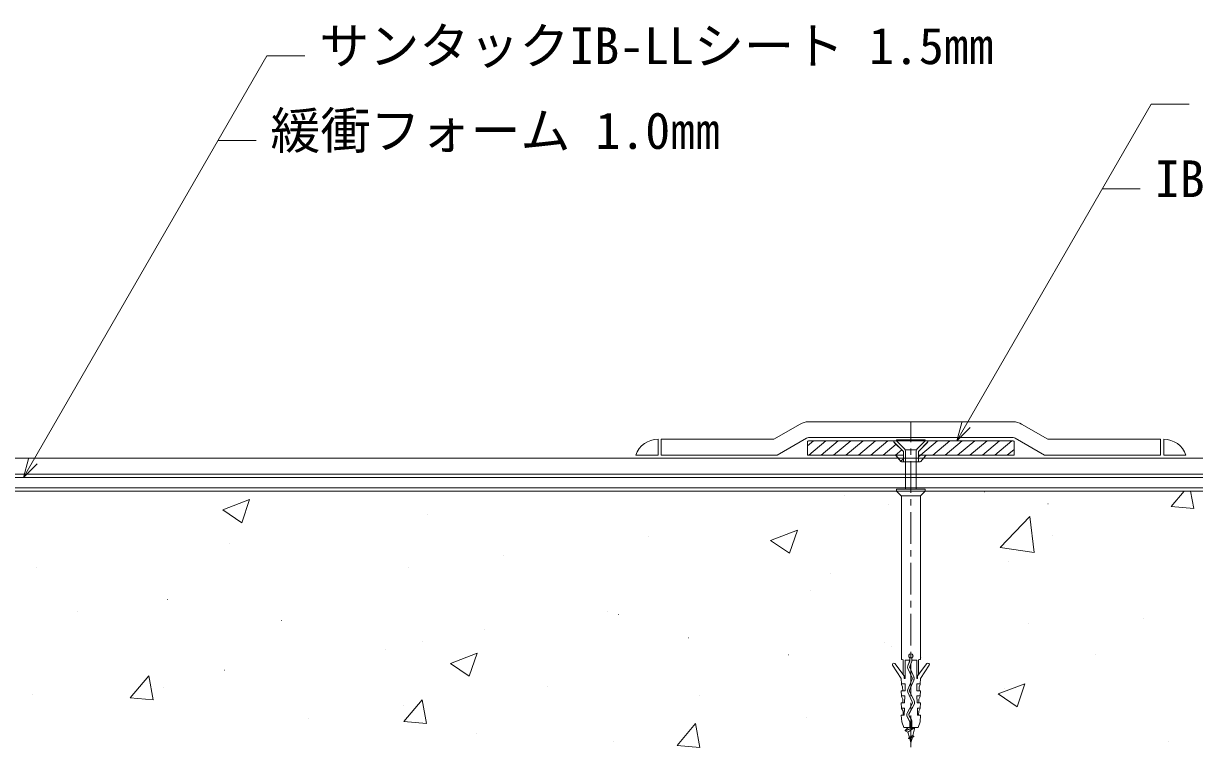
# Model space of a CAD drawing. Units: millimetres, scale not verified. Extents: x -840 to 840, y -594 to 594.
# Drawn here: x -31.9 to 336.8, y -365.4 to -137.5 of the extents above; entities that cross this region are included whole.
import ezdxf
from ezdxf.enums import TextEntityAlignment as Align

# ---------------------------------------------------------------- set-up
doc = ezdxf.new("R2010")
doc.units = ezdxf.units.MM
doc.header["$LTSCALE"] = 2
doc.linetypes.add('CHAIN1', pattern=[8, 5, -1, 1, -1])
doc.linetypes.add('DASHED2', pattern=[3, 2, -1])
for name, color, linetype, lineweight in [('0-2_文字', 5, 'Continuous', 5), ('0-6_躯体', 134, 'Continuous', 5), ('0-7_緩衝フォーム', 7, 'Continuous', 5), ('0-8_部材(積層鋼板)', 4, 'Continuous', 5), ('0-9_IBｼｰﾄ', 7, 'Continuous', 5), ('0-A_IBリキッド', 7, 'Continuous', 5), ('0-B_部材(ﾋﾞｽ類)', 7, 'Continuous', 5), ('0-C_中心線', 2, 'CHAIN1', 5), ('0-D_寸法線', 7, 'Continuous', 5)]:
    doc.layers.add(name, color=color, linetype=linetype, lineweight=lineweight)
doc.styles.add('ＭＳ ゴシック', font='')
doc.styles.get('ＭＳ ゴシック').set_extended_font_data('MS Gothic')

msp = doc.modelspace()

# ---------------------------------------------------------------- linework, layer by layer
at = {"layer": '0-6_躯体', "color": 7}
msp.add_line((-592.559, -284.684), (487.441, -284.684), dxfattribs=at)
at = {"layer": '0-6_躯体'}
for p, q in [((30.848, -290.578), (39.251, -287.353)), ((36.817, -294.604), (39.251, -287.353)), ((226.55, -285.935), (226.57, -285.935)), ((270.567, -284.923), (270.587, -284.923)), ((329.357, -289.547), (333.438, -284.684)), ((336.53, -290.174), (335.517, -284.684)), ((30.848, -290.578), (36.817, -294.604)), ((240.526, -288.878), (240.546, -288.878)), ((290.608, -288.642), (290.628, -288.642)), ((329.357, -289.547), (336.53, -290.174)), ((95.193, -292.023), (95.213, -292.023)), ((275.558, -302.368), (284.904, -292.627)), ((286.23, -304.023), (284.904, -292.627)), ((203.304, -300.189), (211.706, -296.964)), ((209.273, -304.215), (211.706, -296.964)), ((291.984, -298.564), (292.004, -298.564)), ((32.866, -301.02), (32.886, -301.02)), ((164.74, -298.856), (164.76, -298.856)), ((203.304, -300.189), (209.273, -304.215)), ((119.292, -304.839), (119.312, -304.839)), ((275.558, -302.368), (286.23, -304.023)), ((-27.747, -308.703), (-27.727, -308.703)), ((89.251, -308.794), (89.271, -308.794)), ((278.285, -306.842), (278.305, -306.842)), ((222.002, -310.577), (222.022, -310.577)), ((215.959, -315.839), (215.979, -315.839)), ((13.465, -318.772), (13.485, -318.772)), ((-14.802, -322.694), (-14.782, -322.694)), ((152.02, -322.589), (152.04, -322.589)), ((155.346, -323.521), (155.366, -323.521)), ((49.256, -325.4), (49.276, -325.4)), ((113.315, -328.107), (113.335, -328.107)), ((284.446, -326.27), (284.466, -326.27)), ((320.738, -324.912), (320.758, -324.912)), ((177.374, -330.814), (177.394, -330.814)), ((82.037, -334.602), (82.057, -334.602)), ((93.733, -331.971), (93.753, -331.971)), ((238.998, -332.253), (239.018, -332.253)), ((241.433, -333.52), (241.453, -333.52)), ((102.477, -338.893), (110.879, -335.667)), ((102.477, -338.893), (108.446, -342.919)), ((108.446, -342.919), (110.879, -335.667)), ((208.958, -336.208), (208.978, -336.208)), ((250.756, -336.925), (250.776, -336.925)), ((305.491, -336.227), (305.511, -336.227)), ((1.722, -349.689), (7.508, -342.795)), ((8.895, -350.317), (7.508, -342.795)), ((31.407, -340.968), (31.427, -340.968)), ((133.172, -346.185), (133.192, -346.185)), ((274.933, -348.503), (283.335, -345.278)), ((280.902, -352.529), (283.335, -345.278)), ((-29.206, -348.65), (-29.186, -348.65)), ((1.722, -349.689), (8.895, -350.317)), ((12.055, -346.615), (12.075, -346.615)), ((180.774, -348.937), (180.794, -348.937)), ((274.933, -348.503), (280.902, -352.529)), ((276.826, -346.789), (276.846, -346.789)), ((87.724, -352.169), (87.744, -352.169)), ((87.794, -357.219), (93.579, -350.325)), ((94.966, -357.847), (93.579, -350.325)), ((57.683, -356.124), (57.703, -356.124)), ((87.794, -357.219), (94.966, -357.847)), ((214.499, -355.786), (214.519, -355.786)), ((110.791, -360.95), (110.811, -360.95)), ((173.865, -364.749), (179.65, -357.855)), ((181.037, -365.377), (179.65, -357.855)), ((153.887, -363.469), (153.907, -363.469)), ((173.865, -364.749), (181.037, -365.377)), ((328.664, -363.622), (328.684, -363.622))]:
    msp.add_line(p, q, dxfattribs=at)
at = {"layer": '0-7_緩衝フォーム'}
for p, q in [((-592.559, -280.351), (487.441, -280.351)), ((-592.559, -283.684), (487.441, -283.684))]:
    msp.add_line(p, q, dxfattribs=at)
at = {"layer": '0-8_部材(積層鋼板)'}
for p, q in [((214.941, -270.387), (216.784, -268.851)), ((215.29, -273.351), (220.688, -268.851)), ((219.195, -273.351), (224.592, -268.851)), ((223.099, -273.351), (228.497, -268.851)), ((227.003, -273.351), (232.401, -268.851)), ((230.907, -273.351), (236.305, -268.851)), ((234.811, -273.351), (240.209, -268.851)), ((254.332, -273.351), (259.73, -268.851)), ((258.237, -273.351), (263.635, -268.851)), ((262.141, -273.351), (267.539, -268.851)), ((266.045, -273.351), (271.443, -268.851)), ((269.949, -273.351), (275.347, -268.851)), ((273.854, -273.351), (279.251, -268.851)), ((279.941, -273.351), (279.941, -269.101)), ((238.716, -273.351), (242.817, -269.931)), ((277.758, -273.351), (279.941, -271.531)), ((244.239, -275.255), (245.072, -274.561))]:
    msp.add_line(p, q, dxfattribs=at)
at = {"layer": '0-8_部材(積層鋼板)', "color": 7}
for p, q in [((279.691, -268.851), (215.191, -268.851)), ((242.827, -273.533), (244.291, -275.318)), ((244.677, -275.501), (250.204, -275.501)), ((250.591, -275.318), (252.054, -273.533))]:
    msp.add_line(p, q, dxfattribs=at)
at = {"layer": '0-8_部材(積層鋼板)'}
for points in [[(214.941, -269.101), (214.941, -273.351), (242.441, -273.351), (245.072, -273.351), (245.072, -272.17), (242.087, -269.205), (242.087, -268.851), (215.191, -268.851)], [(279.691, -268.851), (252.795, -268.851), (252.795, -269.205), (249.81, -272.17), (249.81, -273.351), (252.441, -273.351), (279.941, -273.351)], [(249.81, -273.866), (250.428, -273.351), (255.826, -268.851)], [(242.59, -273.375), (242.62, -273.351), (244.599, -271.701)], [(242.827, -273.533), (243.497, -274.351), (245.072, -274.351), (245.072, -273.351), (242.441, -273.351)], [(244.677, -275.501), (245.072, -275.501), (245.072, -274.351), (243.497, -274.351), (244.291, -275.318)], [(252.441, -273.351), (249.81, -273.351), (249.81, -274.351), (251.384, -274.351), (252.054, -273.533)], [(250.591, -275.318), (251.384, -274.351), (249.81, -274.351), (249.81, -275.501), (250.204, -275.501)]]:
    msp.add_lwpolyline(points, dxfattribs=at)
at = {"layer": '0-8_部材(積層鋼板)', "color": 7}
for points in [[(214.941, -269.101), (214.941, -273.351), (242.441, -273.351)], [(252.441, -273.351), (279.941, -273.351), (279.941, -269.101)]]:
    msp.add_lwpolyline(points, dxfattribs=at)
at = {"layer": '0-8_部材(積層鋼板)', "color": 7, "linetype": 'DASHED2'}
for points in [[(245.072, -275.501), (245.072, -272.17), (242.087, -269.205), (242.087, -268.851)], [(249.81, -275.501), (249.81, -272.17), (252.795, -269.205), (252.795, -268.851)]]:
    msp.add_lwpolyline(points, dxfattribs=at)
at = {"layer": '0-8_部材(積層鋼板)', "color": 7}
for centre, radius, start, end in [((215.191, -269.101), 0.25, 90, 180), ((279.691, -269.101), 0.25, 0, 90), ((242.441, -273.851), 0.5, 39.3586, 90), ((244.677, -275.001), 0.5, 219.3586, 270), ((250.204, -275.001), 0.5, 270, 320.6414), ((252.441, -273.851), 0.5, 90, 140.6414)]:
    msp.add_arc(centre, radius, start, end, dxfattribs=at)
at = {"layer": '0-8_部材(積層鋼板)'}
for centre, radius, start, end in [((215.191, -269.101), 0.25, 90, 180), ((279.691, -269.101), 0.25, 0, 90), ((242.441, -273.851), 0.5, 39.3586, 90), ((244.677, -275.001), 0.5, 219.3586, 270), ((250.204, -275.001), 0.5, 270, 320.6414), ((252.441, -273.851), 0.5, 90, 140.6414)]:
    msp.add_arc(centre, radius, start, end, dxfattribs=at)
at = {"layer": '0-9_IBｼｰﾄ'}
for p, q in [((212.562, -263.556), (204.273, -268.351)), ((279.691, -262.851), (215.191, -262.851)), ((282.319, -263.556), (290.609, -268.351)), ((204.273, -268.351), (168.852, -268.351)), ((168.852, -268.351), (168.852, -273.351)), ((214.565, -268.018), (205.346, -273.351)), ((279.691, -267.851), (215.191, -267.851)), ((280.317, -268.018), (289.535, -273.351)), ((326.03, -268.351), (290.609, -268.351)), ((326.03, -268.351), (326.03, -273.351)), ((-299.051, -274.351), (487.441, -274.351)), ((205.346, -273.351), (168.852, -273.351)), ((326.03, -273.351), (289.535, -273.351)), ((-300.391, -279.351), (487.441, -279.351))]:
    msp.add_line(p, q, dxfattribs=at)
for centre, radius, start, end in [((215.191, -268.101), 5.25, 90, 120.04481), ((279.691, -268.101), 5.25, 59.95519, 90), ((215.191, -269.101), 1.25, 90, 120.04489), ((279.691, -269.101), 1.25, 59.95511, 90)]:
    msp.add_arc(centre, radius, start, end, dxfattribs=at)
at = {"layer": '0-A_IBリキッド'}
for p, q in [((167.852, -273.351), (167.852, -268.351)), ((327.03, -273.351), (327.03, -268.351)), ((160.852, -273.351), (167.852, -273.351)), ((334.03, -273.351), (327.03, -273.351))]:
    msp.add_line(p, q, dxfattribs=at)
for centre, start, end in [((167.852, -275.751), 90, 161.07536), ((327.03, -275.751), 18.92464, 90)]:
    msp.add_arc(centre, 7.4, start, end, dxfattribs=at)
at = {"layer": '0-B_部材(ﾋﾞｽ類)'}
for p, q in [((242.941, -268.851), (251.941, -268.851)), ((249.111, -271.681), (245.771, -271.681)), ((245.771, -284.082), (245.771, -272.095)), ((249.111, -272.095), (249.111, -284.082)), ((242.944, -284.684), (251.938, -284.684)), ((250.441, -286.199), (244.441, -286.199)), ((247.026, -338.213), (246.457, -339.637)), ((247.069, -338.198), (246.488, -339.648)), ((247.073, -339.883), (247.644, -338.455)), ((247.092, -337.111), (247.092, -337.902)), ((247.104, -339.895), (247.685, -338.444)), ((247.126, -337.092), (247.126, -337.902)), ((247.756, -337.902), (247.756, -337.092)), ((247.789, -337.902), (247.789, -337.111)), ((245.261, -342.687), (245.063, -342.428)), ((246.48, -340.504), (247.828, -343.411)), ((246.511, -340.49), (247.859, -343.397)), ((248.345, -343.166), (247.077, -340.213)), ((248.376, -343.152), (247.108, -340.2)), ((249.621, -342.687), (249.818, -342.428)), ((247.835, -343.87), (246.467, -347.069)), ((247.866, -343.883), (246.498, -347.082)), ((246.978, -347.289), (248.349, -344.123)), ((247.008, -347.302), (248.379, -344.136)), ((246.475, -347.948), (247.854, -351.013)), ((246.506, -347.935), (247.884, -350.999)), ((248.432, -350.691), (246.984, -347.677)), ((248.466, -350.684), (247.014, -347.663)), ((247.817, -351.582), (246.269, -354.505)), ((247.845, -351.599), (246.299, -354.52)), ((246.852, -354.798), (248.439, -351.829)), ((246.881, -354.813), (248.468, -351.845)), ((246.27, -355.655), (246.995, -357.022)), ((246.299, -355.639), (247.025, -357.006)), ((247.586, -356.69), (246.858, -355.373)), ((247.615, -356.674), (246.887, -355.356)), ((247.118, -357.38), (247.084, -357.38)), ((247.084, -357.38), (247.104, -359.082)), ((247.797, -357.38), (247.764, -357.38)), ((247.777, -359.082), (247.797, -357.38)), ((248.614, -359.082), (245.603, -360.133)), ((248.327, -359.082), (245.603, -360.033)), ((246.148, -359.082), (246.234, -359.403)), ((248.734, -359.082), (246.524, -360.487)), ((248.389, -361.859), (246.749, -362.43)), ((248.389, -361.959), (246.749, -362.53)), ((248.074, -361.544), (246.982, -362.197)), ((247.914, -362.141), (247.109, -362.668))]:
    msp.add_line(p, q, dxfattribs=at)
for points in [[(245.478, -271.388), (242.941, -268.851), (242.941, -268.551), (251.941, -268.551), (251.941, -268.851), (249.404, -271.388)], [(250.481, -286.14), (251.938, -284.684), (251.938, -284.082), (242.944, -284.082), (242.944, -284.684), (244.4, -286.14)], [(244.459, -286.282), (244.459, -337.619), (244.476, -337.619), (244.548, -337.655), (244.619, -337.655), (244.69, -337.69), (244.898, -337.737)], [(249.983, -337.737), (250.192, -337.69), (250.263, -337.655), (250.334, -337.655), (250.405, -337.619), (250.423, -337.619), (250.423, -286.282)], [(245.063, -337.939), (245.063, -342.428), (242.415, -338.963)], [(247.092, -337.831), (245.596, -337.831), (245.596, -343.693), (245.33, -343.693), (245.33, -342.94)], [(247.789, -337.831), (249.285, -337.831), (249.285, -343.693), (249.552, -343.693), (249.552, -342.94)], [(252.466, -338.963), (249.818, -342.428), (249.818, -337.939)], [(241.692, -339.496), (244.441, -343.693), (244.53, -345.293), (245.596, -345.293), (245.596, -347.516), (244.441, -347.516), (244.53, -349.133), (245.543, -349.133), (245.472, -351.338), (244.441, -351.338), (244.53, -352.956), (245.401, -352.956), (245.33, -355.178), (244.441, -355.178), (244.549, -357.318), (245.191, -359.082), (249.691, -359.082), (250.333, -357.318), (250.441, -355.178), (249.552, -355.178), (249.481, -352.956), (250.352, -352.956), (250.441, -351.338), (249.41, -351.338), (249.338, -349.133), (250.352, -349.133), (250.441, -347.516), (249.285, -347.516), (249.285, -345.293), (250.352, -345.293), (250.441, -343.693), (253.189, -339.496)], [(244.53, -345.293), (244.53, -345.542), (244.832, -346.307), (244.867, -347.516)], [(250.352, -345.293), (250.352, -345.542), (250.05, -346.307), (250.014, -347.516)], [(244.921, -351.338), (244.903, -350.129), (244.53, -349.329), (244.53, -349.133)], [(249.961, -351.338), (249.978, -350.129), (250.352, -349.329), (250.352, -349.133)], [(244.53, -352.956), (244.53, -353.133), (244.974, -353.969), (244.992, -355.178)], [(250.352, -352.956), (250.352, -353.133), (249.907, -353.969), (249.89, -355.178)], [(246.655, -359.082), (246.234, -359.403), (245.603, -360.033), (245.603, -360.133), (246.524, -360.487), (246.982, -362.197), (246.749, -362.43), (246.749, -362.53), (247.109, -362.668), (247.441, -363.908), (247.914, -362.141), (248.389, -361.959), (248.389, -361.859), (248.074, -361.544), (248.734, -359.082)], [(247.118, -359.082), (247.118, -358.105), (247.764, -358.105), (247.764, -359.082)]]:
    msp.add_lwpolyline(points, dxfattribs=at)
for centre, radius, start, end in [((244.771, -272.095), 1, 0, 45), ((250.111, -272.095), 1, 135, 180), ((244.259, -286.282), 0.2, 0, 45), ((250.623, -286.282), 0.2, 135, 180), ((242.059, -339.236), 0.449, 37.38183, 215.39037), ((244.856, -337.939), 0.207, 0, 78.37519), ((247.441, -336.523), 0.683, 300.64443, 239.35557), ((247.441, -336.523), 0.65, 298.99242, 241.00758), ((246.329, -337.902), 0.763, 335.97512, 0), ((246.329, -337.902), 0.796, 338.19323, 0), ((246.329, -337.902), 1.427, 337.19074, 0), ((246.329, -337.902), 1.46, 338.19323, 0), ((250.025, -337.939), 0.207, 101.62481, 180), ((252.823, -339.236), 0.449, 324.60963, 142.61817), ((244.83, -342.94), 0.5, 0, 30.42714), ((247.474, -340.043), 1.095, 158.2146, 204.87271), ((247.474, -340.043), 1.062, 158.17187, 204.87271), ((247.474, -340.043), 0.431, 158.20137, 203.23665), ((247.474, -340.043), 0.398, 158.19323, 203.23665), ((250.052, -342.94), 0.5, 149.57286, 180), ((247.317, -343.648), 0.564, 336.84042, 24.87271), ((247.317, -343.648), 0.597, 336.84042, 24.87271), ((247.253, -343.648), 1.194, 336.58818, 23.8287), ((247.253, -343.648), 1.228, 336.58818, 23.8287), ((247.474, -347.499), 1.095, 156.84042, 204.22194), ((247.474, -347.499), 1.062, 156.84042, 204.22194), ((247.403, -347.476), 0.465, 156.27812, 205.66734), ((247.403, -347.476), 0.431, 156.27812, 205.66734), ((247.35, -351.266), 0.564, 325.90086, 26.66039), ((247.35, -351.266), 0.597, 326.07565, 26.59167), ((247.385, -351.266), 1.194, 331.85925, 28.78795), ((247.385, -351.266), 1.228, 331.85949, 28.27499), ((247.354, -355.079), 1.228, 152.09899, 207.95156), ((247.354, -355.079), 1.194, 152.09899, 207.95156), ((247.379, -355.079), 0.597, 151.87656, 209.41932), ((247.379, -355.079), 0.564, 151.87656, 209.43109), ((246.321, -357.38), 0.763, 0, 27.95156), ((246.321, -357.38), 0.796, 0, 27.95156), ((246.337, -357.38), 1.427, 0, 28.91197), ((246.337, -357.38), 1.46, 0, 28.91198)]:
    msp.add_arc(centre, radius, start, end, dxfattribs=at)
at = {"layer": '0-C_中心線'}
msp.add_line((247.441, -365.252), (247.441, -262.851), dxfattribs=at)
at = {"layer": '0-D_寸法線'}
for p, q in [((29.293, -174.381), (41.293, -174.381)), ((307.675, -189.55), (319.675, -189.55))]:
    msp.add_line(p, q, dxfattribs=at)
for points in [[(-31.887, -280.351), (44.69, -147.712), (56.69, -147.712)], [(261.891, -268.851), (323.072, -162.881), (335.072, -162.881)], [(266.133, -264.608), (261.891, -268.851), (263.444, -263.055)], [(-27.645, -276.108), (-31.887, -280.351), (-30.335, -274.555)]]:
    msp.add_lwpolyline(points, dxfattribs=at)

# ---------------------------------------------------------------- texts
at = {"layer": '0-2_文字', "color": 7, "style": 'ＭＳ ゴシック'}
for s, p in [('サンタックIB-LLシート 1.5㎜', (61.231, -153.771)), ('緩衝フォーム 1.0㎜', (45.834, -180.44)), ('IBディスク鋼鈑φ65', (324.215, -195.609))]:
    msp.add_text(s, height=11.54, dxfattribs=at).set_placement(p, align=Align.BOTTOM_LEFT)

doc.saveas('drawing.dxf')
